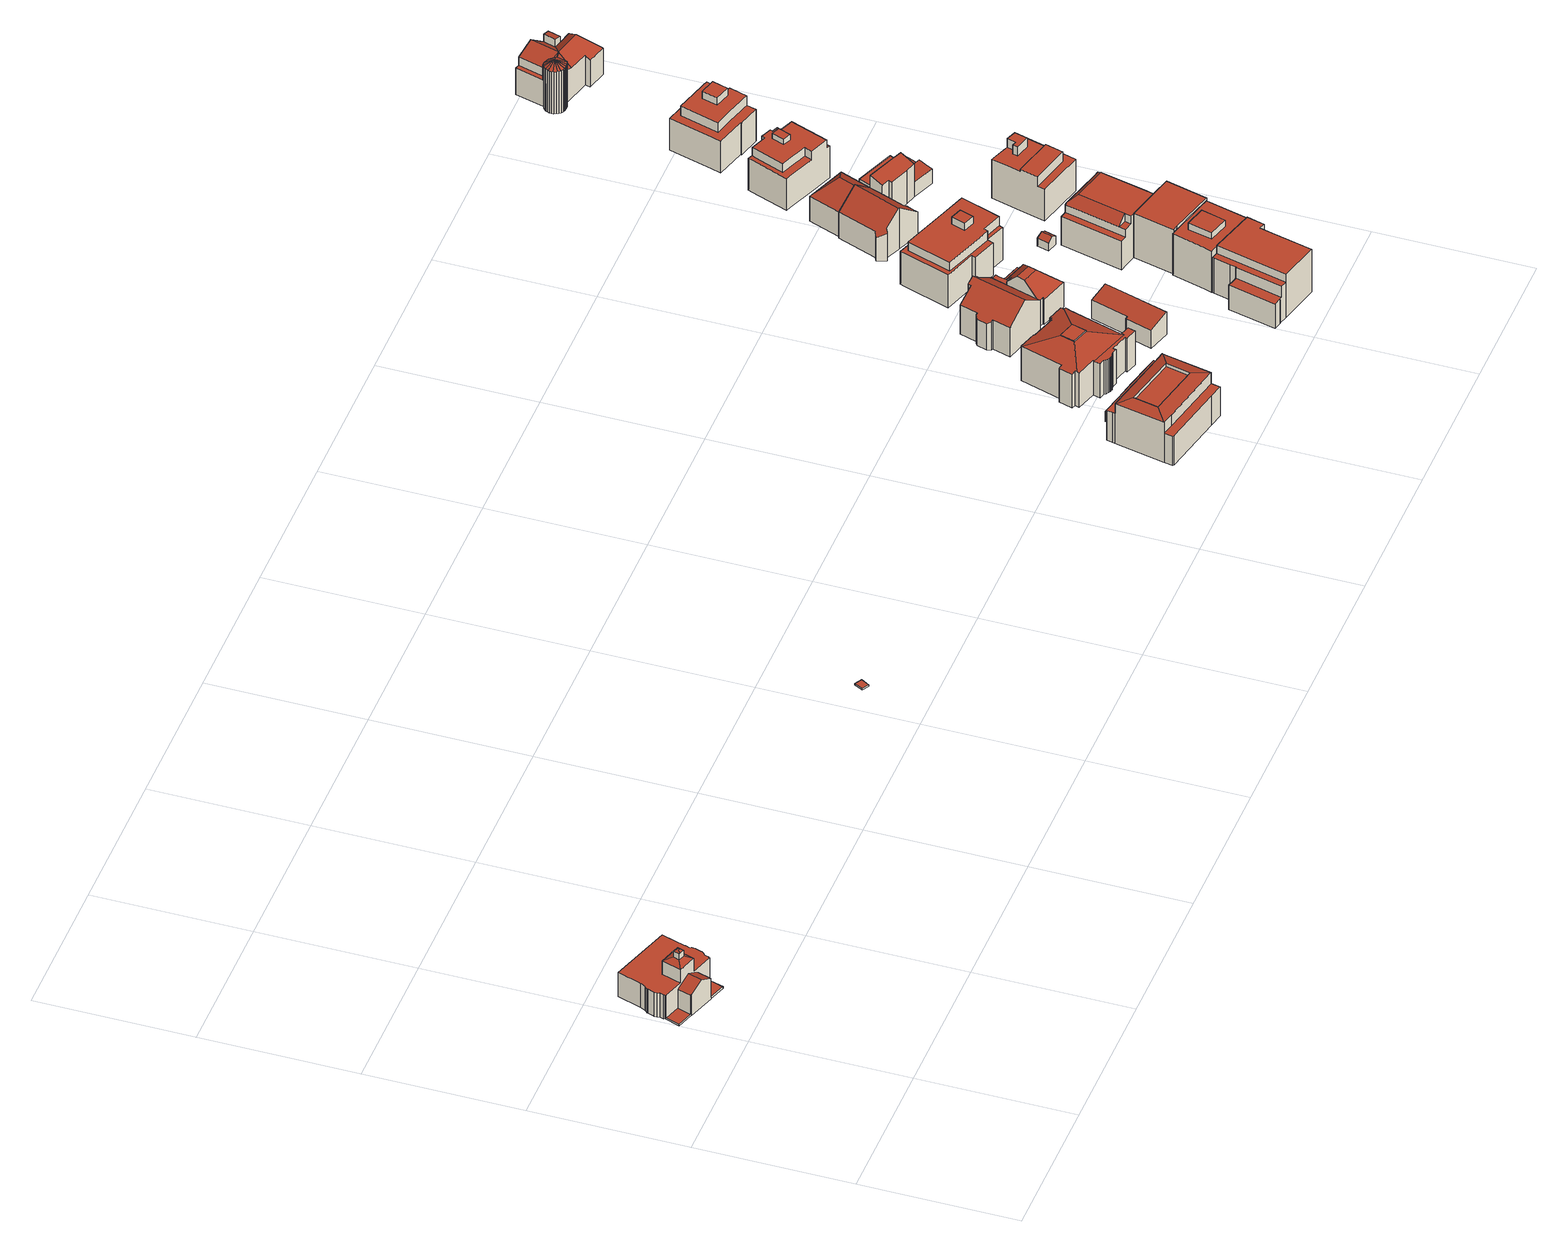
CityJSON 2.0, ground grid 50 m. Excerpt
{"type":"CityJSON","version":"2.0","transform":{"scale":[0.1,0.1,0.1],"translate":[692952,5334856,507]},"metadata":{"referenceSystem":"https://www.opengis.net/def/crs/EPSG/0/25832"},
"CityObjects":{
"building1":{"type":"Building","attributes":{"Gemeindeschluessel":"09162000","HoeheDach":"525.330","HoeheGrund":"507.299","Methode":"9999","NiedrigsteTraufeDesGebaeudes":"507.870","Geometrietyp2DReferenz":"3000","function":"31001_2000","roofType":"1000","measuredHeight":18.03},"geometry":[{"type":"MultiSurface","lod":"2","boundaries":[[[0,1,2,3,4,5,6,7,8,9,10,11,12,13,14,15,16,17,18,19,20,21,22,23,24,25,26,27,28,29,30,31]],[[32,33,34,35]],[[35,34,36,37]],[[38,39,40,41,42,43]],[[37,36,44,45]],[[46,47,48,49]],[[50,11,10,51]],[[52,30,29,53]],[[54,13,12,55]],[[56,45,32,57]],[[55,12,11,50]],[[1,58,59,2]],[[60,21,20,61]],[[0,57,58,1]],[[56,59,37,45]],[[32,35,58,57]],[[62,34,33]],[[63,23,22,64]],[[65,24,23,63]],[[66,19,18,67]],[[68,28,27,69]],[[67,18,17,70]],[[35,37,59,58]],[[71,72,73,74,75,76,77]],[[78,15,14,79]],[[80,76,75,81]],[[82,81,75,74]],[[69,27,26,83]],[[2,59,56,3]],[[52,38,43,84,31,30]],[[42,41,85,86]],[[87,7,6,88]],[[53,29,28,68]],[[89,9,8,90]],[[45,44,33,32]],[[46,49,72,71,39,38,52,53,68,69,83,91,65,63,64,60,61,66,67,70,92,78,79,54,55,50,51,89,90,87,88,93]],[[85,41,40,77,76,80]],[[44,62,33]],[[79,14,13,54]],[[42,86,84,43]],[[70,17,16,92]],[[51,10,9,89]],[[83,26,25,91]],[[92,16,15,78]],[[46,93,5,4,94,47]],[[91,25,24,65]],[[61,20,19,66]],[[62,36,34]],[[64,22,21,60]],[[80,81,82,94,4,3,56,57,0,31,84,86,85]],[[73,48,47,94,82,74]],[[49,48,73,72]],[[71,77,40,39]],[[44,36,62]],[[88,6,5,93]],[[90,8,7,87]]],"semantics":{"surfaces":[{"type":"RoofSurface"},{"type":"WallSurface"},{"type":"GroundSurface"}],"values":[0,1,1,1,1,1,1,1,1,0,1,1,1,1,0,0,0,1,1,1,1,1,0,1,1,0,1,1,1,1,1,1,1,1,1,2,0,0,1,0,1,1,1,1,1,1,1,0,1,1,0,1,1,0,1,1]}}]},
"building2":{"type":"Building","attributes":{"Gemeindeschluessel":"09162000","HoeheDach":"515.650","HoeheGrund":"515.000","Methode":"2000","NiedrigsteTraufeDesGebaeudes":"515.650","Geometrietyp2DReferenz":"3000","function":"31001_2000","roofType":"1000","measuredHeight":0.65},"geometry":[{"type":"MultiSurface","lod":"2","boundaries":[[[95,96,97,98]],[[99,100,96,95]],[[98,97,101,102]],[[102,101,100,99]],[[100,101,97,96]],[[95,98,102,99]]],"semantics":{"surfaces":[{"type":"WallSurface"},{"type":"RoofSurface"},{"type":"GroundSurface"}],"values":[0,0,0,0,1,2]}}]},
"building3":{"type":"Building","attributes":{"Gemeindeschluessel":"09162000","HoeheDach":"539.110","HoeheGrund":"523.265","Methode":"2000","NiedrigsteTraufeDesGebaeudes":"534.150","Geometrietyp2DReferenz":"3000","function":"31001_1000","roofType":"1000","measuredHeight":15.85,"storeysAboveGround":4},"geometry":[{"type":"MultiSurface","lod":"2","boundaries":[[[103,104,105,106,107,108,109,110,111]],[[112,113,114,115,116,117,118]],[[119,120,121,122]],[[123,124,115,125]],[[126,108,107,127]],[[128,104,117,116,129,130,131]],[[129,124,132,133,134]],[[103,118,117,104]],[[113,112,111,135,136,137,133]],[[138,109,108,126]],[[139,105,104,128]],[[140,141,120,119]],[[142,143,137,136]],[[131,130,141,140]],[[135,111,110,144]],[[112,118,103,111]],[[129,134,145,130]],[[122,121,143,142]],[[125,115,114,146]],[[147,132,124,123]],[[127,107,106,148]],[[145,137,143,121,120,141,130]],[[148,106,105,139]],[[146,114,132,147]],[[113,133,132,114]],[[144,110,109,138]],[[129,116,115,124]],[[136,135,144,138,126,127,148,139,128,131,140,119,122,142]],[[145,134,133,137]],[[123,125,146,147]]],"semantics":{"surfaces":[{"type":"RoofSurface"},{"type":"WallSurface"},{"type":"GroundSurface"}],"values":[0,0,1,1,1,1,0,1,1,1,1,1,1,1,1,1,1,1,1,1,1,0,1,1,0,1,0,2,1,0]}}]},
"building4":{"type":"Building","attributes":{"Gemeindeschluessel":"09162000","HoeheDach":"527.430","HoeheGrund":"523.830","Methode":"2000","NiedrigsteTraufeDesGebaeudes":"527.430","Geometrietyp2DReferenz":"3000","function":"31001_2000","roofType":"1000","measuredHeight":3.6,"storeysAboveGround":1},"geometry":[{"type":"MultiSurface","lod":"2","boundaries":[[[149,150,151,152]],[[153,149,152,154]],[[152,151,155,154]],[[154,155,156,153]],[[153,156,150,149]],[[155,151,150,156]]],"semantics":{"surfaces":[{"type":"WallSurface"},{"type":"GroundSurface"},{"type":"RoofSurface"}],"values":[0,1,0,0,0,2]}}]},
"building5":{"type":"Building","attributes":{"Gemeindeschluessel":"09162000","HoeheDach":"540.000","HoeheGrund":"524.522","Methode":"2000","NiedrigsteTraufeDesGebaeudes":"537.120","Geometrietyp2DReferenz":"3000","function":"31001_9998","roofType":"2100","measuredHeight":15.48,"storeysAboveGround":2},"geometry":[{"type":"MultiSurface","lod":"2","boundaries":[[[157,158,159,160]],[[161,162,163,164,165]],[[166,167,168,169]],[[170,171,172,173,174,175,176,177,178,179]],[[180,181,182,183,165,164,184,185]],[[186,187,168,167,188,189,190,191,178,177,192,193,194,159,158,195,196,197,198]],[[199,200,201,202]],[[203,188,167,166]],[[204,205,206,207,208,203,166,169,209,210,211,212,213,214,157,160,215,216,217,162,161,218,219,220,221,222,223,224,199,202,225,226,227,228,229,230]],[[217,216,193,192,231]],[[228,227,232,174,173]],[[206,191,190,207]],[[233,234,224,223]],[[215,194,193,216]],[[202,201,235,225]],[[233,236,237,180,185,175,174,232,238,235,201,200,234]],[[176,239,240,184]],[[207,190,189,208]],[[213,196,195,214]],[[239,241,242,240]],[[171,170,204,230]],[[180,237,221,220,181]],[[170,179,205,204]],[[210,186,198,211]],[[226,238,232,227]],[[194,215,160,159]],[[184,240,242,185]],[[177,176,184,164,163,231,192]],[[229,172,171,230]],[[214,195,158,157]],[[169,168,187,209]],[[219,182,181,220]],[[185,242,241,175]],[[186,210,209,187]],[[225,235,238,226]],[[212,197,196,213]],[[175,241,239,176]],[[221,237,236,222]],[[222,236,233,223]],[[211,198,197,212]],[[161,165,183,218]],[[208,189,188,203]],[[218,183,182,219]],[[224,234,200,199]],[[228,173,172,229]],[[206,205,179,178,191]],[[217,231,163,162]]],"semantics":{"surfaces":[{"type":"WallSurface"},{"type":"RoofSurface"},{"type":"GroundSurface"}],"values":[0,0,0,1,1,1,0,0,2,0,0,0,0,0,0,1,0,0,0,1,0,0,0,0,0,0,0,1,0,0,0,0,0,0,0,0,0,0,0,0,0,0,0,0,0,0,0]}}]},
"building6":{"type":"Building","attributes":{"Gemeindeschluessel":"09162000","HoeheDach":"530.440","HoeheGrund":"524.520","Methode":"2000","NiedrigsteTraufeDesGebaeudes":"530.440","Geometrietyp2DReferenz":"3000","function":"31001_2000","roofType":"1000","measuredHeight":5.92},"geometry":[{"type":"MultiSurface","lod":"2","boundaries":[[[243,244,245,246]],[[205,204,247,206]],[[206,243,246,205]],[[205,246,245,204]],[[247,244,243,206]],[[204,245,244,247]]],"semantics":{"surfaces":[{"type":"RoofSurface"},{"type":"GroundSurface"},{"type":"WallSurface"}],"values":[0,1,2,2,2,2]}}]},
"building7":{"type":"Building","attributes":{"Gemeindeschluessel":"09162000","HoeheDach":"538.970","HoeheGrund":"522.980","Methode":"2000","NiedrigsteTraufeDesGebaeudes":"532.794","Geometrietyp2DReferenz":"3000","function":"31001_1000","roofType":"3100","measuredHeight":15.99,"storeysAboveGround":3},"geometry":[{"type":"MultiSurface","lod":"2","boundaries":[[[248,249,250,251,252,253]],[[254,255,256,257]],[[258,259,260,261,262]],[[263,264,265,266]],[[267,261,260,268,269,266,265]],[[270,271,272,273,274,275]],[[276,277,272,271]],[[278,279,258,262,280,281,282]],[[261,267,280,262]],[[257,256,283,284]],[[285,286,287,288]],[[275,274,250,249]],[[289,290,286,285]],[[291,279,278,282,276,271,270,275,249,248,253,254,257,284,292,289,285,288,293,294,295,296,263,266,269,268]],[[291,259,258,279]],[[272,277,281,280,267,265,264,297,298,299,273]],[[300,290,289,292,284,283]],[[268,260,259,291]],[[282,281,277,276]],[[296,297,264,263]],[[253,252,255,254]],[[273,299,301,287,286,290,300,283,256,255,252,251,250,274]],[[288,287,301,293]],[[295,298,297,296]],[[299,298,295,294,293,301]]],"semantics":{"surfaces":[{"type":"WallSurface"},{"type":"RoofSurface"},{"type":"GroundSurface"}],"values":[0,0,1,0,0,0,0,0,0,0,0,0,0,2,0,1,0,0,0,0,0,1,0,0,0]}}]},
"building8":{"type":"Building","attributes":{"Gemeindeschluessel":"09162000","HoeheDach":"532.962","HoeheGrund":"524.621","Methode":"1000","NiedrigsteTraufeDesGebaeudes":"531.308","Geometrietyp2DReferenz":"3000","function":"31001_9998","roofType":"2100","measuredHeight":8.34,"storeysAboveGround":2},"geometry":[{"type":"MultiSurface","lod":"2","boundaries":[[[302,303,304,305]],[[306,307,308,309]],[[310,311,304,303,309,308]],[[305,304,311,312]],[[306,309,303,302]],[[305,312,313,307,306,302]],[[311,310,313,312]],[[313,310,308,307]]],"semantics":{"surfaces":[{"type":"WallSurface"},{"type":"RoofSurface"},{"type":"GroundSurface"}],"values":[0,0,1,0,0,2,0,0]}}]},
"building9":{"type":"Building","attributes":{"Gemeindeschluessel":"09162000","HoeheDach":"524.970","HoeheGrund":"523.721","Methode":"2000","NiedrigsteTraufeDesGebaeudes":"524.970","Geometrietyp2DReferenz":"3000","function":"51009_1610","roofType":"1000","measuredHeight":1.25},"geometry":[{"type":"MultiSurface","lod":"2","boundaries":[[[314,315,316,317]],[[318,319,315,314]],[[320,321,319,318]],[[315,319,321,316]],[[317,316,321,320]],[[317,320,318,314]]],"semantics":{"surfaces":[{"type":"WallSurface"},{"type":"RoofSurface"},{"type":"GroundSurface"}],"values":[0,0,0,1,0,2]}}]},
"building10":{"type":"Building","attributes":{"Gemeindeschluessel":"09162000","HoeheDach":"538.673","HoeheGrund":"523.560","Methode":"2000","NiedrigsteTraufeDesGebaeudes":"530.360","Geometrietyp2DReferenz":"3000","function":"31001_1000","roofType":"2100","measuredHeight":15.11,"storeysAboveGround":2},"geometry":[{"type":"MultiSurface","lod":"2","boundaries":[[[322,323,324,325,326,327]],[[328,329,330,331]],[[332,333,334,323,322,335,336,337]],[[332,338,339,333]],[[331,340,341,328]],[[336,335,342,329,328,341]],[[336,341,340,337]],[[343,344,326,325]],[[333,339,345,334]],[[322,327,342,335]],[[344,330,329,342,327,326]],[[332,337,340,331,330,338]],[[345,339,338,343,325,324]],[[338,330,344,343]],[[334,345,324,323]]],"semantics":{"surfaces":[{"type":"WallSurface"},{"type":"GroundSurface"},{"type":"RoofSurface"}],"values":[0,0,1,0,2,0,0,2,0,0,2,0,2,2,0]}}]},
"building11":{"type":"Building","attributes":{"Gemeindeschluessel":"09162000","HoeheDach":"540.120","HoeheGrund":"524.202","Methode":"2000","NiedrigsteTraufeDesGebaeudes":"533.220","Geometrietyp2DReferenz":"3000","function":"31001_1000","roofType":"1000","measuredHeight":15.92,"storeysAboveGround":5},"geometry":[{"type":"MultiSurface","lod":"2","boundaries":[[[346,347,348,349,350]],[[348,347,351,352]],[[353,354,355,356,357]],[[358,357,356,359,360,361]],[[362,363,364,365]],[[366,367,368,369]],[[370,371,372,373]],[[358,374,366,369,375,362,365,350,349,348,352,370,373,376,377,353,357]],[[373,372,378,376]],[[360,359,379,380]],[[362,375,381,380,379,363]],[[377,382,354,353]],[[352,351,383,371,370]],[[365,364,346,350]],[[374,384,367,366]],[[369,368,381,375]],[[376,378,382,377]],[[354,382,378,372,371,383,355]],[[346,364,363,379,359,356,351,347]],[[358,361,384,374]],[[356,355,383,351]],[[384,361,360,380,381,368,367]]],"semantics":{"surfaces":[{"type":"WallSurface"},{"type":"GroundSurface"},{"type":"RoofSurface"}],"values":[0,0,0,0,0,0,0,1,0,0,0,0,0,0,0,0,0,2,2,0,0,2]}}]},
"building12":{"type":"Building","attributes":{"Gemeindeschluessel":"09162000","HoeheDach":"540.619","HoeheGrund":"522.410","Methode":"2000","NiedrigsteTraufeDesGebaeudes":"534.560","Geometrietyp2DReferenz":"3000","function":"31001_9998","roofType":"1000","measuredHeight":18.21,"storeysAboveGround":5},"geometry":[{"type":"MultiSurface","lod":"2","boundaries":[[[385,386,387,388]],[[389,390,391,392]],[[393,394,395,396,397,398,399]],[[400,401,402,403,404,399,398,405,406,407,408,409],[389,392,385,388]],[[397,410,411,412,413,405,398]],[[393,399,404,414]],[[392,391,386,385]],[[414,404,403,415]],[[416,417,418,419,420,421,422,423,424,425,413,412,426,427,428,429,430,431]],[[432,426,412,411]],[[420,419,433,434,435,402,401]],[[433,419,418,436]],[[437,427,426,432]],[[436,418,417,438]],[[407,406,405,413,425,424,423,408]],[[410,397,396,395,439,435,434,433,436,438,440,441,442,443,444,437,432,411]],[[421,420,401,400,409,422]],[[422,409,408,423]],[[388,387,390,389]],[[394,393,414,415]],[[439,395,394,415,403,402,435]],[[440,438,417,416,431,441]],[[444,428,427,437]],[[431,430,429,428,444,443,442,441]],[[386,391,390,387]]],"semantics":{"surfaces":[{"type":"WallSurface"},{"type":"RoofSurface"},{"type":"GroundSurface"}],"values":[0,0,0,1,0,0,0,0,1,0,0,0,0,0,0,2,0,0,0,1,0,0,0,0,1]}}]},
"building13":{"type":"Building","attributes":{"Gemeindeschluessel":"09162000","HoeheDach":"541.949","HoeheGrund":"524.230","Methode":"2000","NiedrigsteTraufeDesGebaeudes":"539.630","Geometrietyp2DReferenz":"3000","function":"31001_9998","roofType":"1000","measuredHeight":17.72,"storeysAboveGround":4},"geometry":[{"type":"MultiSurface","lod":"2","boundaries":[[[445,446,447,448,449,450,451,452,453,454]],[[455,456,449,448,457,458]],[[459,460,454,453]],[[461,462,460,459]],[[463,464,465,466]],[[467,468,469,458,457,448,447,446,445,454,460,462,470,471],[463,466,472,473]],[[472,474,475,473]],[[471,470,462,461,476,477]],[[474,465,464,475]],[[478,479,480,455,458,469,468,467,471,477]],[[466,465,474,472]],[[456,455,480,479,478,477,476,461,459,453,452,451,450,449]],[[473,475,464,463]]],"semantics":{"surfaces":[{"type":"WallSurface"},{"type":"RoofSurface"},{"type":"GroundSurface"}],"values":[0,0,0,0,0,1,0,0,1,0,0,2,0]}}]},
"building14":{"type":"Building","attributes":{"Gemeindeschluessel":"09162000","HoeheDach":"540.578","HoeheGrund":"524.160","Methode":"2000","NiedrigsteTraufeDesGebaeudes":"540.578","Geometrietyp2DReferenz":"3000","function":"31001_9998","roofType":"1000","measuredHeight":16.42,"storeysAboveGround":5},"geometry":[{"type":"MultiSurface","lod":"2","boundaries":[[[481,482,483,484]],[[449,485,486,453]],[[487,488,482,481]],[[459,489,488,487]],[[484,483,485,449]],[[486,485,483,482,488,489]],[[459,487,481,484,449,453]],[[453,486,489,459]]],"semantics":{"surfaces":[{"type":"WallSurface"},{"type":"RoofSurface"},{"type":"GroundSurface"}],"values":[0,0,0,0,0,1,2,0]}}]},
"building15":{"type":"Building","attributes":{"Gemeindeschluessel":"09162000","HoeheDach":"526.940","HoeheGrund":"522.785","Methode":"2000","NiedrigsteTraufeDesGebaeudes":"525.749","Geometrietyp2DReferenz":"3000","function":"31001_2000","roofType":"3100","measuredHeight":4.16},"geometry":[{"type":"MultiSurface","lod":"2","boundaries":[[[490,491,492,493]],[[494,495,496,497]],[[494,498,492,491,495]],[[497,499,498,494]],[[493,492,498,499]],[[495,491,490,496]],[[496,490,493,499,497]]],"semantics":{"surfaces":[{"type":"RoofSurface"},{"type":"GroundSurface"},{"type":"WallSurface"}],"values":[0,1,2,2,0,2,2]}}]},
"building16":{"type":"Building","attributes":{"Gemeindeschluessel":"09162000","HoeheDach":"538.710","HoeheGrund":"523.420","Methode":"2000","NiedrigsteTraufeDesGebaeudes":"532.008","Geometrietyp2DReferenz":"3000","function":"31001_1000","roofType":"3100","measuredHeight":15.29,"storeysAboveGround":2},"geometry":[{"type":"MultiSurface","lod":"2","boundaries":[[[500,501,502,503]],[[504,505,506,507,508,509,510,511,512,513,514,515,516]],[[517,518,519,520,521,522,523,524,525,526,527,528,529,500,503,530,531,532]],[[526,525,504,516,533,527]],[[524,505,504,525]],[[529,534,501,500]],[[515,514,531,530,503,502]],[[524,523,522,507,506,505]],[[519,510,509,520]],[[508,507,522,521,520,509]],[[535,533,516,515,502,501,534]],[[527,533,535,528]],[[528,535,534,529]],[[517,512,511,518]],[[518,511,510,519]],[[532,513,512,517]],[[531,514,513,532]]],"semantics":{"surfaces":[{"type":"WallSurface"},{"type":"RoofSurface"},{"type":"GroundSurface"}],"values":[0,1,2,0,0,0,0,0,0,0,1,0,0,0,0,0,0]}}]},
"building17":{"type":"Building","attributes":{"Gemeindeschluessel":"09162000","HoeheDach":"540.370","HoeheGrund":"524.080","Methode":"2000","NiedrigsteTraufeDesGebaeudes":"534.680","Geometrietyp2DReferenz":"3000","function":"31001_9998","roofType":"1000","measuredHeight":16.29,"storeysAboveGround":4},"geometry":[{"type":"MultiSurface","lod":"2","boundaries":[[[536,537,538,539]],[[537,536,540,541,542,543,544]],[[545,546,547,548]],[[549,550,551,552,553,554,555,556,557,558,559,560,561,562,563]],[[546,564,551,550,565,547]],[[537,544,566,538]],[[544,543,567,568,555,554,569,566]],[[570,571,556,555,568,567]],[[572,545,548,573]],[[574,575,566,569,564,546,576]],[[577,578,563,562]],[[572,576,546,545]],[[579,580,581,574,576,572,573,582,578,577]],[[571,570,542,541,540,583,581,580,579,577,562,561,560,559,558,557,556]],[[538,566,575,539]],[[582,584,585,549,563,578]],[[573,548,547,565,550,549,585,584,582]],[[570,567,543,542]],[[564,569,554,553,552,551]],[[583,540,536,539,575,574,581]]],"semantics":{"surfaces":[{"type":"RoofSurface"},{"type":"WallSurface"},{"type":"GroundSurface"}],"values":[0,1,1,1,0,1,0,1,0,0,1,1,1,2,1,0,1,1,0,1]}}]},
"building18":{"type":"Building","attributes":{"Gemeindeschluessel":"09162000","HoeheDach":"538.380","HoeheGrund":"523.970","Methode":"2000","NiedrigsteTraufeDesGebaeudes":"532.965","Geometrietyp2DReferenz":"3000","function":"31001_1000","roofType":"3200","measuredHeight":14.41,"storeysAboveGround":2},"geometry":[{"type":"MultiSurface","lod":"2","boundaries":[[[586,587,588,589]],[[590,587,586,591,592,593]],[[594,595,590,593,502]],[[596,502,593,592]],[[597,598,599,600]],[[597,589,588,598]],[[595,587,590]],[[601,602,603,594,502,596]],[[603,604,599,598,588,587,595,594]],[[605,600,599,604,603,602]],[[589,597,600,605,602,601,596,592,591,586]]],"semantics":{"surfaces":[{"type":"WallSurface"},{"type":"RoofSurface"},{"type":"GroundSurface"}],"values":[0,0,1,0,0,0,1,0,1,0,2]}}]},
"building19":{"type":"Building","attributes":{"Gemeindeschluessel":"09162000","HoeheDach":"537.794","HoeheGrund":"523.790","Methode":"2000","NiedrigsteTraufeDesGebaeudes":"536.035","Geometrietyp2DReferenz":"3000","function":"31001_1000","roofType":"2100","measuredHeight":14},"geometry":[{"type":"MultiSurface","lod":"2","boundaries":[[[606,607,608,609]],[[610,611,612,613,614,615,616,606,609]],[[614,617,618,615]],[[616,619,607,606]],[[610,620,621,611]],[[612,622,623,613]],[[615,618,619,616]],[[609,608,620,610]],[[611,621,622,612]],[[613,623,617,614]],[[608,607,619,618,617,623,622,621,620]]],"semantics":{"surfaces":[{"type":"WallSurface"},{"type":"GroundSurface"},{"type":"RoofSurface"}],"values":[0,1,0,0,0,0,0,0,0,0,2]}}]},
"building20":{"type":"Building","attributes":{"Gemeindeschluessel":"09162000","HoeheDach":"526.796","HoeheGrund":"522.983","Methode":"2000","NiedrigsteTraufeDesGebaeudes":"525.580","Geometrietyp2DReferenz":"3000","function":"31001_2000","roofType":"1000","measuredHeight":3.81},"geometry":[{"type":"MultiSurface","lod":"2","boundaries":[[[624,625,626,627]],[[628,629,630,631]],[[632,633,626,625]],[[624,627,630,629]],[[634,632,625,624,629,628]],[[635,633,632,634]],[[631,635,634,628]],[[631,630,627,626,633,635]]],"semantics":{"surfaces":[{"type":"WallSurface"},{"type":"RoofSurface"},{"type":"GroundSurface"}],"values":[0,0,1,1,0,0,2,0]}}]},
"building21":{"type":"Building","attributes":{"Gemeindeschluessel":"09162000","HoeheDach":"531.066","HoeheGrund":"523.970","Methode":"1000","NiedrigsteTraufeDesGebaeudes":"531.066","Geometrietyp2DReferenz":"3000","function":"31001_1000","roofType":"1000","measuredHeight":7.1},"geometry":[{"type":"MultiSurface","lod":"2","boundaries":[[[636,637,638,639]],[[640,641,642,643]],[[644,636,639,645,597,589,646,647,640,643]],[[648,649,647,646,589,650]],[[643,642,651,644]],[[597,652,650,589]],[[644,651,637,636]],[[647,649,641,640]],[[645,639,638,653,652,597]],[[653,638,637,651,642,641,649,648,650,652]]],"semantics":{"surfaces":[{"type":"WallSurface"},{"type":"GroundSurface"},{"type":"RoofSurface"}],"values":[0,0,1,0,0,0,0,0,0,2]}}]},
"building22":{"type":"Building","attributes":{"Gemeindeschluessel":"09162000","HoeheDach":"539.940","HoeheGrund":"522.150","Methode":"2000","NiedrigsteTraufeDesGebaeudes":"533.930","Geometrietyp2DReferenz":"3000","function":"31001_9998","roofType":"1000","measuredHeight":17.79,"storeysAboveGround":4},"geometry":[{"type":"MultiSurface","lod":"2","boundaries":[[[654,655,656,657]],[[658,659,660,661,662,663,664,665,666,667,668,669,670]],[[671,656,655,672]],[[673,674,657,656,671,675,676,664,663,662,661,660]],[[672,677,678,679,680,681,682,683,684,685,686,687,676,675,671]],[[688,689,690,691,692,693,694,674,673]],[[679,695,696,680]],[[694,693,692,691,678,677,672,655,654]],[[686,685,697,695,679,678,691,690,670,669,668,667,666,665,687]],[[682,698,699,683]],[[659,688,673,660]],[[684,700,697,685]],[[664,676,687,665]],[[694,654,657,674]],[[659,658,670,690,689,688]],[[683,699,700,684]],[[681,680,696,701,698,682]],[[701,696,695,697,700,699,698]]],"semantics":{"surfaces":[{"type":"RoofSurface"},{"type":"GroundSurface"},{"type":"WallSurface"}],"values":[0,1,2,2,0,0,2,2,2,2,2,2,2,2,2,2,2,0]}}]},
"building23":{"type":"Building","attributes":{"Gemeindeschluessel":"09162000","HoeheDach":"529.876","HoeheGrund":"523.850","Methode":"1000","NiedrigsteTraufeDesGebaeudes":"529.305","Geometrietyp2DReferenz":"3000","function":"31001_2000","roofType":"1000","measuredHeight":6.03},"geometry":[{"type":"MultiSurface","lod":"2","boundaries":[[[702,703,704,705]],[[706,707,708,709,703,702]],[[710,711,708,707]],[[708,711,712,709]],[[710,713,705,704,712,711]],[[713,706,702,705]],[[713,710,707,706]],[[709,712,704,703]]],"semantics":{"surfaces":[{"type":"WallSurface"},{"type":"RoofSurface"},{"type":"GroundSurface"}],"values":[0,1,0,0,2,0,0,0]}}]},
"building24":{"type":"Building","attributes":{"Gemeindeschluessel":"09162000","HoeheDach":"538.603","HoeheGrund":"521.820","Methode":"2000","NiedrigsteTraufeDesGebaeudes":"533.620","Geometrietyp2DReferenz":"3000","function":"31001_1000","roofType":"1000","measuredHeight":16.78,"storeysAboveGround":4},"geometry":[{"type":"MultiSurface","lod":"2","boundaries":[[[714,715,716,717,718,719]],[[720,721,722,723,724,725,726,727,728]],[[729,730,723,722,731,732,733]],[[731,734,735,732]],[[736,737,738,739,740,741]],[[742,743,744,745]],[[746,747,748,749,750,751,714,719]],[[752,753,748,747,746,719,718,717,754,755,756]],[[757,758,759,760,761,762,763,764,765,766,767,768,740,739,738,727,726,725,724]],[[717,716,769,770,768,767,766,765,754]],[[771,743,742,772]],[[756,755,754,765,764,763]],[[732,735,773,733]],[[751,750,749,774,775,773,735,734,721,720,728,737,736,741,770,769,716,715,714],[776,771,772,777]],[[768,770,741,740]],[[722,721,734,731]],[[762,761,760,759,758,729,733,773,775,774,753,752,756,763]],[[776,744,743,771]],[[758,757,724,723,730,729]],[[772,742,745,777]],[[738,737,728,727]],[[777,745,744,776]],[[753,774,749,748]]],"semantics":{"surfaces":[{"type":"WallSurface"},{"type":"RoofSurface"},{"type":"GroundSurface"}],"values":[0,0,1,0,0,1,0,1,2,0,0,0,0,1,0,0,0,0,0,0,0,0,0]}}]},
"building25":{"type":"Building","attributes":{"Gemeindeschluessel":"09162000","HoeheDach":"528.475","HoeheGrund":"523.990","Methode":"2000","NiedrigsteTraufeDesGebaeudes":"527.785","Geometrietyp2DReferenz":"3000","function":"31001_2000","roofType":"9999","measuredHeight":4.49},"geometry":[{"type":"MultiSurface","lod":"2","boundaries":[[[778,779,644,643,780]],[[643,781,782,780]],[[644,783,781,643]],[[784,785,782,783]],[[782,781,783]],[[779,784,783,644]],[[780,782,785,778]],[[778,785,784,779]]],"semantics":{"surfaces":[{"type":"GroundSurface"},{"type":"WallSurface"},{"type":"RoofSurface"}],"values":[0,1,1,2,2,1,1,1]}}]},
"building26":{"type":"Building","attributes":{"Gemeindeschluessel":"09162000","HoeheDach":"540.810","HoeheGrund":"522.778","Methode":"2000","NiedrigsteTraufeDesGebaeudes":"534.590","Geometrietyp2DReferenz":"3000","function":"31001_1000","roofType":"1000","measuredHeight":18.03,"storeysAboveGround":4},"geometry":[{"type":"MultiSurface","lod":"2","boundaries":[[[786,787,788,789]],[[790,791,792,793,794,795,796,797]],[[798,799,800,801]],[[802,803,804,805,806,807,808,809,810,811,812,813,814,815,816,788,787,817,793,792,791,790]],[[818,799,798,819]],[[820,817,787,786]],[[821,802,790,797]],[[822,823,824,825,826,827,828,829,830,831,832],[833,818,819,834]],[[835,836,837,838,839,821,797,796,795,794,820,786,789]],[[809,832,831,810]],[[794,793,817,820]],[[819,798,801,834]],[[805,804,838,837,836,835,789,788,816,815,826,825]],[[813,828,827,814]],[[814,827,826,815]],[[830,829,828,813,812,811,810,831]],[[839,803,802,821]],[[838,804,803,839]],[[833,800,799,818]],[[808,807,806,805,825,824,823,822,832,809]],[[834,801,800,833]]],"semantics":{"surfaces":[{"type":"WallSurface"},{"type":"RoofSurface"},{"type":"GroundSurface"}],"values":[0,0,1,1,0,0,0,1,2,0,0,0,0,0,0,0,0,0,0,0,0]}}]},
"building27":{"type":"Building","attributes":{"Gemeindeschluessel":"09162000","HoeheDach":"541.580","HoeheGrund":"523.549","Methode":"2000","NiedrigsteTraufeDesGebaeudes":"533.137","Geometrietyp2DReferenz":"3000","function":"31001_1000","roofType":"3200","measuredHeight":18.03,"storeysAboveGround":3},"geometry":[{"type":"MultiSurface","lod":"2","boundaries":[[[840,841,842,843]],[[844,845,846]],[[847,848,849,850,851]],[[852,845,844,853,854]],[[855,842,841,856,857,858]],[[846,859,860,861,862]],[[846,863,864,859]],[[865,866,867,868]],[[869,870,871,872]],[[850,846,862,873,851]],[[874,875,876,865,868,877,878,879,880,881,882,883,884,848,847,885,886,887,888,889,890,891,892,893,894,895]],[[875,896,897,876]],[[878,877,898,899,900]],[[901,867,866,902,844,846]],[[879,878,900,903,904]],[[905,906,907,908,909]],[[846,910,911,863]],[[858,909,908,912]],[[892,907,906,893]],[[853,844,902,913]],[[876,897,914,913,902,866,865]],[[884,883,915,916,917]],[[890,889,911,910]],[[886,885,873,862,861]],[[843,918,874,895,840]],[[915,919,846,916]],[[899,898,901,846]],[[847,851,873,885]],[[849,917,916,846,850]],[[894,893,906,905,857,856]],[[883,882,920,919,915]],[[918,843,842,855,914,897,896]],[[846,871,870,910]],[[918,896,875,874]],[[845,921,846]],[[854,855,852]],[[891,922,923,924,925,912,908,907,892]],[[921,871,846]],[[854,853,855]],[[884,917,849,848]],[[914,855,853,913]],[[891,890,910,870,869,922]],[[904,903,846,926]],[[857,905,909,858]],[[923,922,869,872,927]],[[889,888,864,863,911]],[[881,928,920,882]],[[881,880,926,928]],[[879,904,926,880]],[[872,871,921,929,927]],[[855,858,912,925]],[[877,868,867,901,898]],[[903,900,899,846]],[[888,887,860,859,864]],[[840,895,894,856,841]],[[924,923,927,929]],[[886,861,860,887]],[[920,928,926,846,919]],[[855,925,924,929,852]],[[929,921,845,852]]],"semantics":{"surfaces":[{"type":"RoofSurface"},{"type":"WallSurface"},{"type":"GroundSurface"}],"values":[0,0,1,1,0,0,0,1,1,0,2,1,1,0,1,0,0,1,1,1,1,1,1,1,1,0,0,1,0,1,1,0,0,1,0,0,1,0,1,1,0,1,0,1,0,1,1,1,1,1,0,1,0,1,1,1,1,0,0,1]}}]}
},
"vertices":[
[84,735,92],[104,798,92],[164,779,92],[144,716,92],[217,693,92],[219,698,92],[221,698,92],[226,713,92],[231,717,92],[237,724,92],[237,726,92],[243,746,92],[245,747,92],[244,757,92],[242,762,92],[247,778,92],[246,778,92],[270,856,92],[70,920,92],[45,842,92],[44,843,92],[39,828,92],[34,824,92],[28,817,92],[28,815,92],[22,795,92],[20,793,92],[21,784,92],[23,778,92],[18,763,92],[20,762,92],[18,756,92],[113,750,152],[113,750,174],[119,769,174],[119,769,152],[139,763,174],[139,763,152],[3,712,3],[59,694,3],[59,694,80],[56,695,79],[56,695,9],[3,712,9],[133,743,174],[133,743,152],[203,648,3],[203,648,9],[147,666,9],[147,666,3],[243,746,3],[237,726,3],[20,762,3],[18,763,3],[244,757,3],[245,747,3],[144,716,142],[84,735,142],[104,798,142],[164,779,142],[39,828,3],[44,843,3],[126,756,183],[28,817,3],[34,824,3],[28,815,3],[45,842,3],[70,920,3],[23,778,3],[21,784,3],[270,856,3],[59,693,3],[147,664,3],[147,664,9],[144,665,9],[144,665,81],[103,678,104],[59,693,80],[247,778,3],[242,762,3],[118,724,104],[159,711,81],[159,711,9],[20,793,3],[18,756,9],[70,740,79],[70,740,9],[226,713,3],[221,698,3],[237,724,3],[231,717,3],[22,795,3],[246,778,3],[219,698,3],[217,693,9],
[1504,678,80],[1504,678,86],[1519,705,86],[1519,705,80],[1526,665,80],[1526,665,86],[1541,692,86],[1541,692,80],
[2901,276,274],[2943,267,274],[2949,296,274],[2915,303,274],[2832,321,274],[2757,337,274],[2694,350,274],[2690,330,274],[2688,321,274],[2688,321,311],[2688,320,311],[2720,276,321],[2893,239,321],[2943,266,311],[2943,267,311],[2901,276,311],[2854,89,163],[2854,89,271],[2653,131,271],[2653,131,163],[2876,160,310],[2876,160,321],[2893,239,310],[2757,337,163],[2832,321,163],[2943,267,163],[2909,108,311],[2909,108,271],[2909,108,163],[2703,197,321],[2654,162,311],[2694,153,311],[2688,321,163],[2654,162,163],[2654,162,271],[2694,350,163],[2949,296,163],[2903,78,163],[2903,78,271],[2648,133,163],[2648,133,271],[2690,330,163],[2694,153,271],[2720,276,310],[2703,197,310],[2915,303,163],
[2766,379,168],[2766,379,204],[2841,363,204],[2841,363,168],[2757,337,168],[2832,321,168],[2832,321,204],[2757,337,204],
[2879,410,175],[2879,410,301],[2874,414,301],[2874,414,175],[2796,481,175],[2792,467,175],[2792,467,302],[2794,475,305],[2796,481,305],[2931,412,175],[2931,412,301],[2928,402,301],[2928,402,175],[3020,488,302],[3050,590,303],[3054,589,301],[3057,600,301],[3049,603,304],[2961,547,327],[2947,500,327],[2998,402,301],[3001,411,301],[2998,412,302],[2850,659,305],[2809,525,305],[2796,529,301],[2783,485,301],[2892,516,327],[2906,563,327],[2904,405,301],[2910,407,301],[2988,396,301],[2986,389,301],[3024,378,301],[3031,402,301],[2858,444,301],[2852,424,301],[2870,419,301],[2885,407,301],[2889,405,301],[2891,405,301],[2897,404,301],[2991,623,175],[2991,623,304],[2998,621,304],[2998,621,175],[2988,396,175],[3020,488,175],[2998,412,175],[3031,402,175],[3024,378,175],[2986,389,175],[2910,407,175],[2904,405,175],[2897,404,175],[2891,405,175],[2889,405,175],[2885,407,175],[2870,419,175],[2852,424,175],[2859,447,175],[2783,485,175],[2796,529,175],[2809,525,175],[2851,663,175],[2910,646,175],[2909,643,175],[2989,618,175],[3000,628,175],[3051,613,175],[3048,604,175],[3057,600,175],[3054,589,175],[3050,590,175],[2859,447,302],[3048,604,304],[2909,643,305],[2989,618,305],[3000,628,301],[2910,646,304],[2851,663,304],[3051,613,301],[2947,500,330],[2892,516,330],[2961,547,330],[2906,563,330],
[3031,402,234],[3054,479,234],[3020,488,234],[2998,412,234],[3054,479,175],
[2973,793,160],[2975,792,160],[2975,792,268],[2973,793,267],[2970,794,264],[2970,794,160],[2964,806,160],[2964,806,258],[2974,839,258],[2974,839,160],[3159,799,263],[3170,843,263],[3173,852,263],[3153,858,263],[3137,806,263],[3150,860,160],[3150,860,269],[3149,859,269],[3149,859,160],[3153,858,267],[3173,852,160],[3153,858,160],[3030,713,160],[3100,692,160],[3100,692,269],[3030,713,320],[2958,734,268],[2958,734,160],[3102,697,160],[3102,697,269],[3137,806,160],[3159,799,160],[3137,806,267],[3136,806,268],[3136,806,160],[2985,846,264],[2985,846,160],[3008,903,160],[3008,903,268],[3059,887,305],[3059,887,160],[2990,844,160],[2990,844,268],[3170,843,160],[2989,845,160],[3062,897,160],[3082,890,160],[3101,885,160],[3098,876,160],[3098,876,306],[3101,885,306],[3082,890,320],[2989,845,267],[3062,897,305],
[3134,444,176],[3134,444,243],[3141,442,245],[3141,442,176],[3108,358,176],[3180,337,176],[3180,337,260],[3108,358,243],[3242,544,260],[3177,563,245],[3177,563,176],[3242,544,176],
[3101,885,167],[3101,885,180],[3062,897,180],[3062,897,167],[3105,896,167],[3105,896,180],[3066,908,167],[3066,908,180],
[3136,806,166],[3102,697,166],[3102,697,263],[3117,744,317],[3125,770,317],[3136,806,279],[3164,821,234],[3164,821,257],[3251,795,257],[3251,795,234],[3211,659,166],[3120,686,166],[3122,691,166],[3159,799,166],[3170,842,166],[3258,817,166],[3211,659,257],[3120,686,257],[3258,817,234],[3170,842,234],[3159,799,279],[3171,728,317],[3179,754,317],[3122,691,263],
[3405,272,302],[3406,276,302],[3406,276,172],[3406,275,172],[3405,272,172],[3427,271,302],[3427,271,172],[3501,8,172],[3501,8,331],[3370,40,331],[3370,40,302],[3370,40,172],[3340,48,172],[3348,46,302],[3348,46,262],[3340,48,262],[3387,198,172],[3387,198,302],[3391,217,302],[3391,217,172],[3312,54,172],[3312,54,262],[3350,207,262],[3350,207,172],[3576,230,172],[3576,230,331],[3562,173,331],[3562,173,172],[3339,48,172],[3377,200,172],[3542,178,172],[3533,141,172],[3542,178,331],[3386,198,302],[3386,198,262],[3377,200,262],[3533,141,331],[3427,271,331],[3339,48,262],
[3317,970,309],[3317,970,336],[3279,982,336],[3279,982,309],[3294,1027,309],[3294,1027,336],[3332,1014,336],[3332,1014,309],[3370,910,276],[3366,898,276],[3366,898,154],[3370,910,154],[3379,934,154],[3379,934,309],[3370,910,309],[3262,932,309],[3298,920,309],[3298,921,309],[3300,920,309],[3304,932,309],[3414,1038,309],[3348,1061,309],[3310,1074,309],[3179,1119,309],[3131,977,309],[3414,1038,154],[3418,1048,154],[3418,1048,276],[3414,1038,276],[3304,932,276],[3300,920,276],[3128,970,276],[3218,940,276],[3213,926,276],[3291,900,276],[3298,920,276],[3262,932,276],[3131,977,276],[3179,1119,276],[3310,1074,276],[3348,1061,276],[3350,1072,276],[3351,1076,276],[3168,1139,276],[3163,1124,276],[3115,982,276],[3113,975,276],[3350,1072,154],[3291,900,154],[3298,920,154],[3298,921,154],[3213,926,154],[3351,1076,154],[3218,940,154],[3300,920,154],[3128,970,154],[3113,975,154],[3115,982,154],[3163,1124,154],[3168,1139,154],
[3482,399,326],[3540,385,326],[3549,382,326],[3613,366,326],[3613,366,172],[3549,382,172],[3540,385,172],[3482,399,172],[3464,404,172],[3464,404,326],[3578,230,172],[3612,365,172],[3612,365,326],[3578,230,326],[3446,408,172],[3446,408,326],[3443,409,172],[3443,409,326],[3475,374,326],[3475,374,349],[3542,356,349],[3542,356,326],[3405,277,326],[3448,265,326],[3514,247,326],[3412,302,326],[3404,277,326],[3522,277,326],[3455,296,326],[3522,277,349],[3455,296,349],[3412,302,172],[3404,277,172],[3405,277,172],[3448,265,172],[3514,247,172],
[3584,514,172],[3584,514,336],[3647,499,336],[3647,499,172],[3613,366,336],[3464,404,336],[3480,540,172],[3480,540,336],[3446,408,336],
[3477,775,189],[3488,812,189],[3472,817,199],[3461,780,199],[3454,823,158],[3488,812,158],[3477,775,158],[3442,785,158],[3454,823,187],[3442,785,187],
[3246,1242,164],[3246,1242,260],[3294,1370,260],[3294,1370,164],[3304,1190,316],[3379,1160,251],[3381,1164,250],[3384,1170,250],[3383,1170,250],[3383,1171,251],[3394,1199,251],[3381,1204,262],[3409,1278,262],[3424,1320,262],[3363,1344,315],[3361,1344,317],[3302,1191,317],[3409,1278,164],[3381,1204,164],[3394,1199,164],[3383,1171,164],[3383,1170,164],[3384,1170,164],[3381,1164,164],[3379,1160,164],[3304,1190,164],[3302,1191,164],[3254,1210,164],[3242,1205,164],[3231,1234,164],[3361,1344,164],[3363,1344,164],[3424,1320,164],[3254,1210,275],[3231,1234,251],[3242,1205,267],
[3584,514,277],[3590,536,277],[3588,537,277],[3582,515,277],[3584,514,171],[3590,536,171],[3590,537,171],[3590,537,331],[3590,536,331],[3474,565,304],[3474,565,334],[3444,572,305],[3444,572,304],[3486,750,277],[3486,750,305],[3489,749,308],[3516,742,309],[3629,712,311],[3648,707,311],[3652,706,307],[3652,706,171],[3648,707,171],[3629,712,171],[3516,742,171],[3489,749,171],[3486,750,171],[3465,755,171],[3465,755,277],[3510,717,334],[3480,724,305],[3588,537,334],[3606,534,313],[3646,683,308],[3624,689,334],[3606,534,171],[3646,683,171],[3468,543,304],[3438,550,304],[3480,540,334],[3582,515,334],[3468,543,334],[3417,555,171],[3417,555,277],[3438,550,171],[3468,543,171],[3480,540,171],[3438,550,277],[3582,515,171],[3444,572,277],[3480,724,277],
[3465,1422,170],[3465,1422,260],[3433,1337,260],[3433,1337,170],[3333,1471,260],[3333,1471,170],[3332,1471,170],[3332,1471,260],[3360,1345,314],[3380,1397,314],[3294,1370,170],[3426,1319,170],[3426,1319,260],[3424,1320,261],[3424,1320,170],[3360,1345,170],[3363,1344,170],[3363,1344,312],[3411,1325,272],[3411,1325,170],
[3434,1258,168],[3434,1258,290],[3437,1268,294],[3437,1268,168],[3409,1278,168],[3424,1320,168],[3426,1319,168],[3517,1284,168],[3550,1270,168],[3533,1223,168],[3497,1234,168],[3550,1270,308],[3533,1223,291],[3497,1234,290],[3409,1278,293],[3424,1320,308],[3426,1319,308],[3517,1284,308],
[3630,740,186],[3630,740,198],[3639,774,198],[3639,774,186],[3580,752,160],[3580,752,186],[3589,787,186],[3589,787,160],[3681,727,198],[3689,761,198],[3681,727,160],[3689,761,160],
[3550,1270,170],[3550,1270,241],[3517,1284,241],[3517,1284,170],[3474,1370,170],[3474,1370,241],[3602,1320,241],[3602,1320,170],[3578,1259,170],[3449,1310,170],[3456,1328,170],[3457,1328,170],[3456,1328,241],[3457,1328,241],[3433,1337,241],[3578,1259,241],[3426,1319,241],[3449,1310,241],
[3708,834,304],[3724,892,304],[3595,924,304],[3579,866,304],[3736,827,151],[3729,803,151],[3573,842,151],[3579,866,151],[3595,924,151],[3606,966,151],[3620,1019,151],[3625,1017,151],[3671,1000,151],[3685,995,151],[3717,983,151],[3745,972,151],[3772,962,151],[3595,924,296],[3724,892,296],[3573,842,269],[3579,866,269],[3606,966,296],[3620,1019,296],[3735,934,296],[3745,972,296],[3717,983,296],[3706,941,296],[3673,949,296],[3658,953,296],[3663,970,296],[3677,966,296],[3685,995,296],[3671,1000,296],[3625,1017,296],[3729,803,269],[3736,827,269],[3772,962,269],[3745,972,269],[3735,934,269],[3724,892,269],[3708,834,269],[3717,983,329],[3706,941,329],[3685,995,329],[3658,953,329],[3663,970,329],[3677,966,329],[3673,949,329],
[3533,1223,223],[3550,1270,229],[3550,1270,169],[3533,1223,169],[3606,1195,223],[3611,1208,225],[3625,1241,229],[3578,1259,229],[3611,1208,169],[3625,1241,169],[3578,1259,169],[3606,1195,169],
[3403,1577,297],[3440,1673,297],[3444,1684,297],[3444,1684,266],[3440,1673,266],[3403,1577,266],[3534,1652,297],[3551,1645,297],[3551,1645,266],[3607,1622,266],[3607,1622,148],[3551,1645,148],[3534,1652,148],[3532,1652,148],[3532,1652,297],[3557,1488,266],[3602,1610,266],[3546,1632,266],[3590,1615,266],[3545,1493,266],[3546,1632,297],[3590,1615,297],[3510,1671,297],[3535,1661,297],[3535,1661,148],[3510,1671,148],[3500,1675,148],[3500,1675,297],[3512,1592,316],[3527,1632,316],[3500,1643,316],[3485,1603,316],[3454,1557,266],[3466,1552,266],[3493,1542,266],[3493,1542,297],[3466,1552,297],[3454,1557,297],[3394,1551,266],[3483,1517,266],[3429,1690,266],[3425,1679,266],[3379,1557,266],[3602,1610,148],[3557,1488,148],[3545,1493,148],[3500,1510,148],[3483,1517,148],[3394,1551,148],[3379,1557,148],[3425,1679,148],[3429,1690,148],[3444,1684,148],[3494,1665,148],[3496,1664,148],[3494,1665,297],[3496,1664,297],[3527,1632,297],[3512,1592,297],[3545,1493,297],[3483,1517,297],[3500,1510,297],[3500,1643,297],[3485,1603,297],
[3631,1239,170],[3625,1241,170],[3655,1299,170],[3602,1320,208],[3655,1299,208],[3578,1259,215],[3625,1241,209],[3631,1239,208],
[3608,1933,158],[3608,1933,276],[3681,1913,276],[3681,1913,158],[3464,1786,276],[3472,1814,276],[3507,1939,276],[3513,1958,276],[3513,1958,158],[3507,1939,158],[3472,1814,158],[3464,1786,158],[3624,1820,338],[3638,1871,338],[3587,1885,338],[3573,1834,338],[3560,1759,276],[3560,1756,276],[3631,1737,276],[3640,1768,276],[3626,1772,276],[3611,1776,276],[3560,1790,276],[3499,1806,276],[3535,1932,276],[3596,1915,276],[3647,1901,276],[3661,1897,276],[3642,1830,276],[3656,1826,276],[3676,1893,276],[3607,1932,276],[3638,1871,312],[3624,1820,312],[3607,1932,158],[3560,1759,158],[3560,1790,312],[3611,1776,312],[3626,1772,312],[3640,1768,312],[3656,1826,312],[3642,1830,312],[3661,1897,312],[3647,1901,312],[3596,1915,312],[3535,1932,312],[3499,1806,312],[3587,1885,312],[3573,1834,312],[3676,1893,158],[3656,1826,158],[3640,1768,158],[3631,1737,158],[3560,1756,158],
[3792,2359,262],[3790,2359,264],[3734,2317,316],[3762,2248,264],[3618,2336,319],[3601,2355,319],[3575,2327,346],[3548,2328,165],[3549,2321,165],[3549,2321,321],[3549,2324,321],[3548,2328,320],[3601,2355,300],[3618,2336,316],[3618,2336,300],[3643,2339,316],[3748,2370,263],[3748,2371,262],[3723,2377,262],[3555,2348,321],[3554,2348,321],[3551,2341,321],[3550,2338,321],[3563,2356,321],[3559,2353,320],[3604,2303,165],[3604,2303,322],[3598,2299,325],[3598,2299,165],[3571,2362,263],[3571,2362,319],[3579,2363,319],[3579,2363,263],[3549,2335,321],[3762,2245,165],[3697,2263,165],[3700,2278,165],[3592,2296,165],[3586,2295,165],[3579,2295,165],[3572,2296,165],[3566,2299,165],[3560,2303,165],[3555,2308,165],[3552,2314,165],[3549,2335,165],[3551,2341,165],[3554,2348,165],[3559,2353,165],[3565,2357,165],[3571,2360,165],[3595,2453,165],[3738,2415,165],[3758,2410,165],[3748,2370,165],[3792,2359,165],[3697,2263,263],[3700,2278,276],[3592,2296,325],[3591,2296,325],[3586,2295,323],[3597,2299,326],[3609,2302,319],[3582,2295,323],[3579,2295,322],[3748,2371,283],[3758,2410,284],[3738,2415,289],[3734,2416,290],[3723,2377,290],[3571,2360,320],[3565,2357,321],[3734,2416,262],[3609,2302,286],[3631,2296,278],[3555,2308,322],[3553,2311,322],[3552,2314,321],[3762,2245,261],[3558,2304,323],[3560,2303,322],[3586,2361,319],[3595,2453,263],[3610,2449,263],[3610,2449,294],[3669,2433,316],[3572,2296,322],[3586,2361,263],[3566,2299,322],[3586,2361,294]
]}
